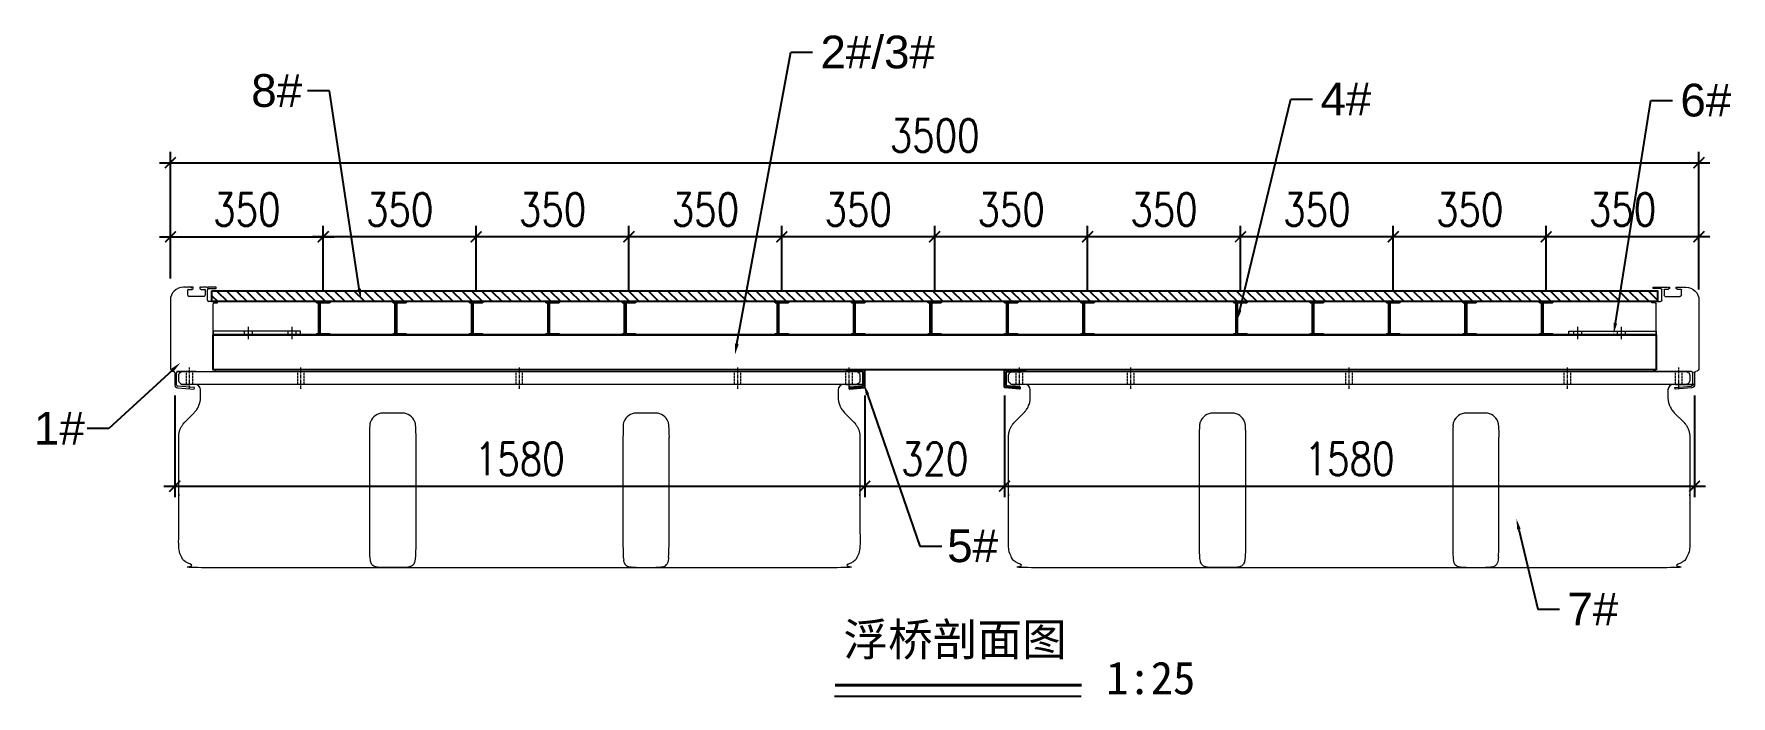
# Model space of a CAD drawing. Header units: millimetres. Extents: x 11827 to 862553, y 15071 to 134256.
# Drawn here: x 738766 to 746538, y 94920 to 97955 of the extents above; entities that cross this region are included whole.
import ezdxf
from ezdxf import colors
from ezdxf.entities.mleader import LeaderData, LeaderLine
from ezdxf.math import Vec2, Vec3

# ---------------------------------------------------------------- set-up
doc = ezdxf.new("R2010")
doc.units = ezdxf.units.MM
doc.linetypes.add('CENTER', pattern=[2, 1.25, -0.25, 0.25, -0.25])
doc.linetypes.add('HIDDEN', pattern=[0.375, 0.25, -0.125])
for name, color, linetype in [('00打印图框', 255, 'Continuous'), ('卡槽', 242, 'Continuous'), ('标注', 9, 'Continuous'), ('铝横梁', 220, 'Continuous'), ('铺板', 42, 'Continuous')]:
    doc.layers.add(name, color=color, linetype=linetype)
for name, color, linetype, lineweight in [('主梁', 51, 'Continuous', 9), ('加强板', 140, 'Continuous', 18), ('型材', 7, 'Continuous', 15), ('浮箱', 160, 'Continuous', 20), ('虚线', 8, 'Continuous', 0)]:
    doc.layers.add(name, color=color, linetype=linetype, lineweight=lineweight)
doc.styles.add('Arial', font='')
doc.styles.add('HZTXT', font='txtw.shx', dxfattribs={"width": 0.8, "bigfont": 'hztxtw.shx'})
doc.styles.get("Standard").update_dxf_attribs({"font": 'arial.ttf'})
doc.styles.get('Arial').set_extended_font_data('STXihei')
doc.dimstyles.new('DIM-50-SC0.5', dxfattribs={"dimscale": 50, "dimtxt": 3, "dimasz": 1, "dimexe": 1, "dimexo": 1, "dimgap": 1, "dimtad": 1, "dimdec": 1, "dimlfac": 0.5, "dimdsep": 46, "dimtxsty": 'HZTXT', "dimblk": 'ARCHTICK', "dimcen": 0, "dimdle": 1, "dimclrd": 9, "dimclre": 9, "dimclrt": 2, "dimadec": 1, "dimazin": 0, "dimtfac": 1, "dimtdec": 1, "dimtix": 1, "dimtmove": 2, "dimatfit": 3, "dimldrblk": 'ARCHTICK', "dimfxl": 10, "dimtolj": 1, "dimtzin": 0, "dimarcsym": 1})

# ---------------------------------------------------------------- blocks, each defined once
blk = doc.blocks.new('_ArchTick')
at = {"color": 0, "linetype": 'ByBlock', "lineweight": 100, "const_width": 0.15}
blk.add_lwpolyline([(-0.5, -0.5), (0.5, 0.5)], dxfattribs=at)
blk = doc.blocks.new('*D234')
at = {"layer": 'Defpoints', "color": 0, "transparency": 16777216}
for p in [(739411, 96348.3), (742571, 96348.3), (742571, 95882.4)]:
    blk.add_point(p, dxfattribs=at)
at = {"layer": '标注', "color": 9, "lineweight": -2, "transparency": 16777216}
for p, q in [((739411, 96298.3), (739411, 95832.4)), ((742571, 96298.3), (742571, 95832.4)), ((739361, 95882.4), (742621, 95882.4))]:
    blk.add_line(p, q, dxfattribs=at)
at = {"layer": '标注', "color": 9, "lineweight": -2, "transparency": 16777216, "xscale": 50, "yscale": 50, "zscale": 50, "rotation": 180}
blk.add_blockref('_ArchTick', (739411, 95882.4), dxfattribs=at)
at = {"layer": '标注', "color": 9, "lineweight": -2, "transparency": 16777216, "xscale": 50, "yscale": 50, "zscale": 50}
blk.add_blockref('_ArchTick', (742571, 95882.4), dxfattribs=at)
at = {"layer": '标注', "color": 2, "transparency": 16777216, "insert": (740991, 96007.4), "char_height": 150, "attachment_point": 5, "style": 'HZTXT'}
blk.add_mtext('\\A1;1580', dxfattribs=at)
blk = doc.blocks.new('*D235')
at = {"layer": 'Defpoints', "color": 0, "transparency": 16777216}
for p in [(742571, 96348.3), (743211, 96348.4), (743211, 95882.4)]:
    blk.add_point(p, dxfattribs=at)
at = {"layer": '标注', "color": 9, "lineweight": -2, "transparency": 16777216}
for p, q in [((742571, 96298.3), (742571, 95832.4)), ((743211, 96298.4), (743211, 95832.4)), ((742521, 95882.4), (743261, 95882.4))]:
    blk.add_line(p, q, dxfattribs=at)
at = {"layer": '标注', "color": 9, "lineweight": -2, "transparency": 16777216, "xscale": 50, "yscale": 50, "zscale": 50, "rotation": 180}
blk.add_blockref('_ArchTick', (742571, 95882.4), dxfattribs=at)
at = {"layer": '标注', "color": 9, "lineweight": -2, "transparency": 16777216, "xscale": 50, "yscale": 50, "zscale": 50}
blk.add_blockref('_ArchTick', (743211, 95882.4), dxfattribs=at)
at = {"layer": '标注', "color": 2, "transparency": 16777216, "insert": (742891, 96007.4), "char_height": 150, "attachment_point": 5, "style": 'HZTXT'}
blk.add_mtext('\\A1;320', dxfattribs=at)
blk = doc.blocks.new('*D236')
at = {"layer": 'Defpoints', "color": 0, "transparency": 16777216}
for p in [(743211, 96348.4), (746371, 96348.3), (746371, 95882.4)]:
    blk.add_point(p, dxfattribs=at)
at = {"layer": '标注', "color": 9, "lineweight": -2, "transparency": 16777216}
for p, q in [((743211, 96298.4), (743211, 95832.4)), ((746371, 96298.3), (746371, 95832.4)), ((743161, 95882.4), (746421, 95882.4))]:
    blk.add_line(p, q, dxfattribs=at)
at = {"layer": '标注', "color": 9, "lineweight": -2, "transparency": 16777216, "xscale": 50, "yscale": 50, "zscale": 50, "rotation": 180}
blk.add_blockref('_ArchTick', (743211, 95882.4), dxfattribs=at)
at = {"layer": '标注', "color": 9, "lineweight": -2, "transparency": 16777216, "xscale": 50, "yscale": 50, "zscale": 50}
blk.add_blockref('_ArchTick', (746371, 95882.4), dxfattribs=at)
at = {"layer": '标注', "color": 2, "transparency": 16777216, "insert": (744791, 96007.4), "char_height": 150, "attachment_point": 5, "style": 'HZTXT'}
blk.add_mtext('\\A1;1580', dxfattribs=at)
blk = doc.blocks.new('*D229')
at = {"layer": 'Defpoints', "color": 0, "transparency": 16777216}
for p in [(740091, 97025.6), (739391, 96784.4, 0), (740091, 96728.4, 0)]:
    blk.add_point(p, dxfattribs=at)
at = {"layer": '标注', "color": 9, "lineweight": -2, "transparency": 16777216}
for p, q in [((739391, 96834.4), (739391, 97075.6)), ((740091, 96778.4), (740091, 97075.6)), ((739341, 97025.6), (740141, 97025.6))]:
    blk.add_line(p, q, dxfattribs=at)
at = {"layer": '标注', "color": 9, "lineweight": -2, "transparency": 16777216, "xscale": 50, "yscale": 50, "zscale": 50, "rotation": 180}
blk.add_blockref('_ArchTick', (739391, 97025.6), dxfattribs=at)
at = {"layer": '标注', "color": 9, "lineweight": -2, "transparency": 16777216, "xscale": 50, "yscale": 50, "zscale": 50}
blk.add_blockref('_ArchTick', (740091, 97025.6), dxfattribs=at)
at = {"layer": '标注', "color": 2, "transparency": 16777216, "insert": (739741, 97150.6), "char_height": 150, "attachment_point": 5, "style": 'HZTXT'}
blk.add_mtext('\\A1;350', dxfattribs=at)
blk = doc.blocks.new('*D230')
at = {"layer": 'Defpoints', "color": 0, "transparency": 16777216}
for p in [(746391, 97364.9), (739391, 96784.4, 0), (746391, 96784.4, 0)]:
    blk.add_point(p, dxfattribs=at)
at = {"layer": '标注', "color": 9, "lineweight": -2, "transparency": 16777216}
for p, q in [((739391, 96834.4), (739391, 97414.9)), ((746391, 96834.4), (746391, 97414.9)), ((739341, 97364.9), (746441, 97364.9))]:
    blk.add_line(p, q, dxfattribs=at)
at = {"layer": '标注', "color": 9, "lineweight": -2, "transparency": 16777216, "xscale": 50, "yscale": 50, "zscale": 50, "rotation": 180}
blk.add_blockref('_ArchTick', (739391, 97364.9), dxfattribs=at)
at = {"layer": '标注', "color": 9, "lineweight": -2, "transparency": 16777216, "xscale": 50, "yscale": 50, "zscale": 50}
blk.add_blockref('_ArchTick', (746391, 97364.9), dxfattribs=at)
at = {"layer": '标注', "color": 2, "transparency": 16777216, "insert": (742891, 97489.9), "char_height": 150, "attachment_point": 5, "style": 'HZTXT'}
blk.add_mtext('\\A1;3500', dxfattribs=at)
blk = doc.blocks.new('*D231')
at = {"layer": 'Defpoints', "color": 0, "transparency": 16777216}
for p in [(740091, 97025.6), (740091, 96728.4, 0), (740791, 96728.4, 0)]:
    blk.add_point(p, dxfattribs=at)
at = {"layer": '标注', "color": 9, "lineweight": -2, "transparency": 16777216}
for p, q in [((740091, 96778.4), (740091, 97075.6)), ((740791, 96778.4), (740791, 97075.6)), ((740841, 97025.6), (740041, 97025.6))]:
    blk.add_line(p, q, dxfattribs=at)
at = {"layer": '标注', "color": 9, "lineweight": -2, "transparency": 16777216, "xscale": 50, "yscale": 50, "zscale": 50, "rotation": 180}
blk.add_blockref('_ArchTick', (740091, 97025.6), dxfattribs=at)
at = {"layer": '标注', "color": 9, "lineweight": -2, "transparency": 16777216, "xscale": 50, "yscale": 50, "zscale": 50}
blk.add_blockref('_ArchTick', (740791, 97025.6), dxfattribs=at)
at = {"layer": '标注', "color": 2, "transparency": 16777216, "insert": (740441, 97150.6), "char_height": 150, "attachment_point": 5, "style": 'HZTXT'}
blk.add_mtext('\\A1;350', dxfattribs=at)
blk = doc.blocks.new('单槽主梁')
at = {"layer": '主梁', "color": 3, "linetype": 'ByBlock'}
for p, q in [((34.7, 0), (30, 0)), ((0, -30), (0, -185)), ((35.2, -0.4), (34.8, -0.1)), ((35.9, -0.1), (35.5, -0.4)), ((36.5, -0.4), (36.1, -0.1)), ((37.2, -0.1), (36.8, -0.4)), ((46.7, 0), (37.3, 0)), ((40, -18), (40, -6)), ((41, -5), (48.9, -5)), ((77, -21), (43, -21)), ((47.2, -0.4), (46.8, -0.1)), ((47.9, -0.1), (47.5, -0.4)), ((48.5, -0.4), (48.1, -0.1)), ((49.2, -0.1), (48.8, -0.4)), ((52, 0), (49.3, 0)), ((50.2, -4.5), (52.3, -2.6)), ((52.5, -2.3), (52.5, -0.5)), ((67.5, -0.5), (67.5, -2.3)), ((67.7, -2.6), (69.8, -4.5)), ((70.7, 0), (68, 0)), ((71.2, -0.4), (70.8, -0.1)), ((71.1, -5), (79, -5)), ((71.9, -0.1), (71.5, -0.4)), ((72.5, -0.4), (72.1, -0.1)), ((73.2, -0.1), (72.8, -0.4)), ((82.7, 0), (73.3, 0)), ((80, -6), (80, -18)), ((83.2, -0.4), (82.8, -0.1)), ((83.9, -0.1), (83.5, -0.4)), ((84.5, -0.4), (84.1, -0.1)), ((85.2, -0.1), (84.8, -0.4)), ((85, -30), (85, -6)), ((104.5, 0), (85.3, 0)), ((88, -3), (104.5, -3)), ((107.5, -33), (88, -33)), ((98, -188.4), (98, -38)), ((100, -36), (107.5, -36)), ((105, -2.5), (105, -0.5)), ((108, -35.5), (108, -33.5)), ((17, -193), (102.5, -193)), ((97.8, -188.7), (97.9, -188.6)), ((102.5, -189), (98, -189)), ((103, -192.5), (103, -189.5)), ((10, -196), (10, -223.5)), ((14, -223.5), (14, -196)), ((16.4, -230.5), (54.2, -234)), ((54.5, -230), (16.7, -226.5)), ((54.8, -233.5), (55, -230.5))]:
    blk.add_line(p, q, dxfattribs=at)
for centre, radius, start, end in [((30, -30), 30, 90, 180), ((34.7, -0.2), 0.2, 45, 90), ((35.3, -0.3), 0.2, 225, 315), ((36, -0.2), 0.2, 45, 135), ((36.7, -0.3), 0.2, 225, 315), ((37.3, -0.2), 0.2, 90, 135), ((41, -6), 1, 90, 180), ((43, -18), 3, 180, 270), ((46.7, -0.2), 0.2, 45, 90), ((47.3, -0.3), 0.2, 225, 315), ((48, -0.2), 0.2, 45, 135), ((48.7, -0.3), 0.2, 225, 315), ((48.9, -3), 2, 270, 310.6989), ((49.3, -0.2), 0.2, 90, 135), ((52, -0.5), 0.5, 0, 90), ((52, -2.3), 0.5, 310.6989, 0), ((68, -0.5), 0.5, 90, 180), ((68, -2.3), 0.5, 180, 229.3011), ((71.1, -3), 2, 229.3011, 270), ((70.7, -0.2), 0.2, 45, 90), ((71.3, -0.3), 0.2, 225, 315), ((72, -0.2), 0.2, 45, 135), ((72.7, -0.3), 0.2, 225, 315), ((73.3, -0.2), 0.2, 90, 135), ((77, -18), 3, 270, 360), ((79, -6), 1, 0, 90), ((82.7, -0.2), 0.2, 45, 90), ((83.3, -0.3), 0.2, 225, 315), ((84, -0.2), 0.2, 45, 135), ((84.7, -0.3), 0.2, 225, 315), ((88, -6), 3, 90, 180), ((88, -30), 3, 180, 270), ((85.3, -0.2), 0.2, 90, 135), ((100, -38), 2, 90, 180), ((104.5, -0.5), 0.5, 360, 90), ((104.5, -2.5), 0.5, 270, 0), ((107.5, -33.5), 0.5, 0, 90), ((107.5, -35.5), 0.5, 270, 0), ((8, -185), 8, 180, 264.7841), ((7, -196), 3, 0, 84.7841), ((17, -196), 3, 90, 180), ((98, -188.8), 0.2, 135, 270), ((97.8, -188.4), 0.2, 315, 0), ((102.5, -189.5), 0.5, 0, 90), ((102.5, -192.5), 0.5, 270, 360), ((17, -223.5), 7, 180, 264.7165), ((17, -223.5), 3, 180, 264.7158), ((54.5, -230.5), 0.5, 355.7108, 84.7158), ((54.3, -233.5), 0.5, 264.7165, 355.7108)]:
    blk.add_arc(centre, radius, start, end, dxfattribs=at)
blk = doc.blocks.new('*U213')
at = {"layer": '加强板'}
blk.add_lwpolyline([(200, 8), (-200, 8), (-200, -8), (200, -8)], close=True, dxfattribs=at)
at = {"layer": '虚线', "color": 1, "ltscale": 0.2}
for points in [[(-58, 8), (-58, -8)], [(-40, 28), (-40, -28)], [(-22, 8), (-22, -8)], [(142, 8), (142, -8)], [(160, 28), (160, -28)], [(178, 8), (178, -8)]]:
    blk.add_lwpolyline(points, dxfattribs=at)
blk = doc.blocks.new('*U214')
at = {"color": 0, "linetype": 'ByBlock', "lineweight": -2, "transparency": 16777216}
blk.add_blockref('*U213', (0, 0), dxfattribs=at)
blk = doc.blocks.new('*U215')
at = {"layer": '加强板'}
blk.add_lwpolyline([(200, 8), (-200, 8), (-200, -8), (200, -8)], close=True, dxfattribs=at)
at = {"layer": '虚线', "color": 1, "ltscale": 0.2}
for points in [[(-58, 8), (-58, -8)], [(-40, 28), (-40, -28)], [(-22, 8), (-22, -8)], [(142, 8), (142, -8)], [(160, 28), (160, -28)], [(178, 8), (178, -8)]]:
    blk.add_lwpolyline(points, dxfattribs=at)
blk = doc.blocks.new('*U216')
at = {"color": 0, "linetype": 'ByBlock', "lineweight": -2, "transparency": 16777216}
blk.add_blockref('*U215', (0, 0), dxfattribs=at)
blk = doc.blocks.new('*U217')
blk.add_lwpolyline([(-30, -74, 0.414214), (-28, -76, -0.414214), (-30, -74), (-30, -73, -0.414214), (-28, -71), (-24, -71, 0.414214), (-20, -67), (-20, 67, 0.414214), (-24, 71), (-28, 71, -0.414214), (-30, 73), (-30, 74, -0.414214), (-28, 76), (28, 76, -0.414214), (30, 74), (30, 73, -0.414214), (28, 71), (-11, 71, 0.414214), (-15, 67), (-15, -67, 0.414214), (-11, -71), (28, -71, -0.414214), (30, -73), (30, -74, -0.414214), (28, -76), (-28, -76)], format="xyb")
blk = doc.blocks.new('*U218')
at = {"color": 0, "linetype": 'ByBlock', "lineweight": -2, "transparency": 16777216}
for p in [(0, 0), (700, 0), (1400, 0), (2100, 0), (2800, 0), (3500, 0), (4200, 0), (4900, 0), (5600, 0)]:
    blk.add_blockref('*U217', p, dxfattribs=at)
blk = doc.blocks.new('*D232')
at = {"layer": 'Defpoints', "color": 0, "transparency": 16777216}
for p in [(745691, 97025.6), (745691, 96728.4, 0), (746391, 96734.4, 0)]:
    blk.add_point(p, dxfattribs=at)
at = {"layer": '标注', "color": 9, "lineweight": -2, "transparency": 16777216}
for p, q in [((745691, 96778.4), (745691, 97075.6)), ((746391, 96784.4), (746391, 97075.6)), ((746441, 97025.6), (745641, 97025.6))]:
    blk.add_line(p, q, dxfattribs=at)
at = {"layer": '标注', "color": 9, "lineweight": -2, "transparency": 16777216, "xscale": 50, "yscale": 50, "zscale": 50, "rotation": 180}
blk.add_blockref('_ArchTick', (745691, 97025.6), dxfattribs=at)
at = {"layer": '标注', "color": 9, "lineweight": -2, "transparency": 16777216, "xscale": 50, "yscale": 50, "zscale": 50}
blk.add_blockref('_ArchTick', (746391, 97025.6), dxfattribs=at)
at = {"layer": '标注', "color": 2, "transparency": 16777216, "insert": (746041, 97150.6), "char_height": 150, "attachment_point": 5, "style": 'HZTXT'}
blk.add_mtext('\\A1;350', dxfattribs=at)
blk = doc.blocks.new('kacao')
at = {"layer": '卡槽', "color": 22}
for p, q in [((793785.4, 245580.4, 0), (793785.4, 245576.4, 0)), ((793867.4, 245582.4, 0), (793787.4, 245582.4, 0)), ((793857.4, 245574.4, 0), (793787.4, 245574.4, 0)), ((793861.4, 245511.4, 0), (793861.4, 245570.4, 0)), ((793869.4, 245502.2, 0), (793869.4, 245580.4, 0)), ((793799.2, 245500.3, 0), (793799.6, 245495.3, 0)), ((793800.7, 245494.4, 0), (793867.6, 245500.2, 0)), ((793801.1, 245502.5, 0), (793857.8, 245507.4, 0))]:
    blk.add_line(p, q, dxfattribs=at)
for centre, radius, start, end in [((793787.4, 245580.4, 0), 2, 90, 180), ((793787.4, 245576.4, 0), 2, 180, 270), ((793857.4, 245570.4, 0), 4, 0, 90), ((793867.4, 245580.4, 0), 2, 0, 90), ((793801.2, 245500.5, 0), 2, 94.9598, 184.02129), ((793800.6, 245495.4, 0), 1, 184.28915, 275.28355), ((793857.4, 245511.4, 0), 4, 274.9598, 0), ((793867.4, 245502.2, 0), 2, 275.28355, 0)]:
    blk.add_arc(centre, radius, start, end, dxfattribs=at)
blk = doc.blocks.new('*U219')
at = {"color": 7}
blk.add_blockref('kacao', (-793827.4, -245538.4, 0), dxfattribs=at)
blk = doc.blocks.new('*U220')
at = {"color": 0, "linetype": 'ByBlock', "lineweight": -2, "transparency": 16777216}
blk.add_blockref('*U219', (0, 0), dxfattribs=at)
blk = doc.blocks.new('*U221')
at = {"color": 7}
blk.add_blockref('kacao', (-793827.4, -245538.4, 0), dxfattribs=at)
blk = doc.blocks.new('*U222')
at = {"color": 0, "linetype": 'ByBlock', "lineweight": -2, "transparency": 16777216}
blk.add_blockref('*U221', (0, 0), dxfattribs=at)
blk = doc.blocks.new('*D233')
at = {"layer": 'Defpoints', "color": 0, "transparency": 16777216}
for p in [(740791, 97025.6), (740791, 96728.4, 0), (741491, 96728.4, 0)]:
    blk.add_point(p, dxfattribs=at)
at = {"layer": '标注', "color": 9, "lineweight": -2, "transparency": 16777216}
for p, q in [((740791, 96778.4), (740791, 97075.6)), ((741491, 96778.4), (741491, 97075.6)), ((741541, 97025.6), (740741, 97025.6))]:
    blk.add_line(p, q, dxfattribs=at)
at = {"layer": '标注', "color": 9, "lineweight": -2, "transparency": 16777216, "xscale": 50, "yscale": 50, "zscale": 50, "rotation": 180}
blk.add_blockref('_ArchTick', (740791, 97025.6), dxfattribs=at)
at = {"layer": '标注', "color": 9, "lineweight": -2, "transparency": 16777216, "xscale": 50, "yscale": 50, "zscale": 50}
blk.add_blockref('_ArchTick', (741491, 97025.6), dxfattribs=at)
at = {"layer": '标注', "color": 2, "transparency": 16777216, "insert": (741141, 97150.6), "char_height": 150, "attachment_point": 5, "style": 'HZTXT'}
blk.add_mtext('\\A1;350', dxfattribs=at)
blk = doc.blocks.new('*D223')
at = {"layer": 'Defpoints', "color": 0, "transparency": 16777216}
for p in [(741491, 97025.6), (741491, 96728.4, 0), (742191, 96728.4, 0)]:
    blk.add_point(p, dxfattribs=at)
at = {"layer": '标注', "color": 9, "lineweight": -2, "transparency": 16777216}
for p, q in [((741491, 96778.4), (741491, 97075.6)), ((742191, 96778.4), (742191, 97075.6)), ((742241, 97025.6), (741441, 97025.6))]:
    blk.add_line(p, q, dxfattribs=at)
at = {"layer": '标注', "color": 9, "lineweight": -2, "transparency": 16777216, "xscale": 50, "yscale": 50, "zscale": 50, "rotation": 180}
blk.add_blockref('_ArchTick', (741491, 97025.6), dxfattribs=at)
at = {"layer": '标注', "color": 9, "lineweight": -2, "transparency": 16777216, "xscale": 50, "yscale": 50, "zscale": 50}
blk.add_blockref('_ArchTick', (742191, 97025.6), dxfattribs=at)
at = {"layer": '标注', "color": 2, "transparency": 16777216, "insert": (741841, 97150.6), "char_height": 150, "attachment_point": 5, "style": 'HZTXT'}
blk.add_mtext('\\A1;350', dxfattribs=at)
blk = doc.blocks.new('*D224')
at = {"layer": 'Defpoints', "color": 0, "transparency": 16777216}
for p in [(742191, 97025.6), (742191, 96728.4, 0), (742891, 96728.4, 0)]:
    blk.add_point(p, dxfattribs=at)
at = {"layer": '标注', "color": 9, "lineweight": -2, "transparency": 16777216}
for p, q in [((742191, 96778.4), (742191, 97075.6)), ((742891, 96778.4), (742891, 97075.6)), ((742941, 97025.6), (742141, 97025.6))]:
    blk.add_line(p, q, dxfattribs=at)
at = {"layer": '标注', "color": 9, "lineweight": -2, "transparency": 16777216, "xscale": 50, "yscale": 50, "zscale": 50, "rotation": 180}
blk.add_blockref('_ArchTick', (742191, 97025.6), dxfattribs=at)
at = {"layer": '标注', "color": 9, "lineweight": -2, "transparency": 16777216, "xscale": 50, "yscale": 50, "zscale": 50}
blk.add_blockref('_ArchTick', (742891, 97025.6), dxfattribs=at)
at = {"layer": '标注', "color": 2, "transparency": 16777216, "insert": (742541, 97150.6), "char_height": 150, "attachment_point": 5, "style": 'HZTXT'}
blk.add_mtext('\\A1;350', dxfattribs=at)
blk = doc.blocks.new('*D225')
at = {"layer": 'Defpoints', "color": 0, "transparency": 16777216}
for p in [(742891, 97025.6), (742891, 96728.4, 0), (743591, 96728.4, 0)]:
    blk.add_point(p, dxfattribs=at)
at = {"layer": '标注', "color": 9, "lineweight": -2, "transparency": 16777216}
for p, q in [((742891, 96778.4), (742891, 97075.6)), ((743591, 96778.4), (743591, 97075.6)), ((743641, 97025.6), (742841, 97025.6))]:
    blk.add_line(p, q, dxfattribs=at)
at = {"layer": '标注', "color": 9, "lineweight": -2, "transparency": 16777216, "xscale": 50, "yscale": 50, "zscale": 50, "rotation": 180}
blk.add_blockref('_ArchTick', (742891, 97025.6), dxfattribs=at)
at = {"layer": '标注', "color": 9, "lineweight": -2, "transparency": 16777216, "xscale": 50, "yscale": 50, "zscale": 50}
blk.add_blockref('_ArchTick', (743591, 97025.6), dxfattribs=at)
at = {"layer": '标注', "color": 2, "transparency": 16777216, "insert": (743241, 97150.6), "char_height": 150, "attachment_point": 5, "style": 'HZTXT'}
blk.add_mtext('\\A1;350', dxfattribs=at)
blk = doc.blocks.new('*D226')
at = {"layer": 'Defpoints', "color": 0, "transparency": 16777216}
for p in [(743591, 97025.6), (743591, 96728.4, 0), (744291, 96728.4, 0)]:
    blk.add_point(p, dxfattribs=at)
at = {"layer": '标注', "color": 9, "lineweight": -2, "transparency": 16777216}
for p, q in [((743591, 96778.4), (743591, 97075.6)), ((744291, 96778.4), (744291, 97075.6)), ((744341, 97025.6), (743541, 97025.6))]:
    blk.add_line(p, q, dxfattribs=at)
at = {"layer": '标注', "color": 9, "lineweight": -2, "transparency": 16777216, "xscale": 50, "yscale": 50, "zscale": 50, "rotation": 180}
blk.add_blockref('_ArchTick', (743591, 97025.6), dxfattribs=at)
at = {"layer": '标注', "color": 9, "lineweight": -2, "transparency": 16777216, "xscale": 50, "yscale": 50, "zscale": 50}
blk.add_blockref('_ArchTick', (744291, 97025.6), dxfattribs=at)
at = {"layer": '标注', "color": 2, "transparency": 16777216, "insert": (743941, 97150.6), "char_height": 150, "attachment_point": 5, "style": 'HZTXT'}
blk.add_mtext('\\A1;350', dxfattribs=at)
blk = doc.blocks.new('*D227')
at = {"layer": 'Defpoints', "color": 0, "transparency": 16777216}
for p in [(744291, 97025.6), (744291, 96728.4, 0), (744991, 96728.4, 0)]:
    blk.add_point(p, dxfattribs=at)
at = {"layer": '标注', "color": 9, "lineweight": -2, "transparency": 16777216}
for p, q in [((744291, 96778.4), (744291, 97075.6)), ((744991, 96778.4), (744991, 97075.6)), ((745041, 97025.6), (744241, 97025.6))]:
    blk.add_line(p, q, dxfattribs=at)
at = {"layer": '标注', "color": 9, "lineweight": -2, "transparency": 16777216, "xscale": 50, "yscale": 50, "zscale": 50, "rotation": 180}
blk.add_blockref('_ArchTick', (744291, 97025.6), dxfattribs=at)
at = {"layer": '标注', "color": 9, "lineweight": -2, "transparency": 16777216, "xscale": 50, "yscale": 50, "zscale": 50}
blk.add_blockref('_ArchTick', (744991, 97025.6), dxfattribs=at)
at = {"layer": '标注', "color": 2, "transparency": 16777216, "insert": (744641, 97150.6), "char_height": 150, "attachment_point": 5, "style": 'HZTXT'}
blk.add_mtext('\\A1;350', dxfattribs=at)
blk = doc.blocks.new('*D228')
at = {"layer": 'Defpoints', "color": 0, "transparency": 16777216}
for p in [(744991, 97025.6), (744991, 96728.4, 0), (745691, 96728.4, 0)]:
    blk.add_point(p, dxfattribs=at)
at = {"layer": '标注', "color": 9, "lineweight": -2, "transparency": 16777216}
for p, q in [((744991, 96778.4), (744991, 97075.6)), ((745691, 96778.4), (745691, 97075.6)), ((745741, 97025.6), (744941, 97025.6))]:
    blk.add_line(p, q, dxfattribs=at)
at = {"layer": '标注', "color": 9, "lineweight": -2, "transparency": 16777216, "xscale": 50, "yscale": 50, "zscale": 50, "rotation": 180}
blk.add_blockref('_ArchTick', (744991, 97025.6), dxfattribs=at)
at = {"layer": '标注', "color": 9, "lineweight": -2, "transparency": 16777216, "xscale": 50, "yscale": 50, "zscale": 50}
blk.add_blockref('_ArchTick', (745691, 97025.6), dxfattribs=at)
at = {"layer": '标注', "color": 2, "transparency": 16777216, "insert": (745341, 97150.6), "char_height": 150, "attachment_point": 5, "style": 'HZTXT'}
blk.add_mtext('\\A1;350', dxfattribs=at)
blk = doc.blocks.new('1560x1160x450B')
at = {"layer": '浮箱', "color": 1, "linetype": 'HIDDEN', "ltscale": 9.144}
for p, q in [((17.5, 420), (17.5, 450)), ((32.5, 420), (32.5, 450)), ((272.5, 420), (272.5, 450)), ((287.5, 420), (287.5, 450)), ((772.5, 420), (772.5, 450)), ((787.5, 420), (787.5, 450)), ((1272.5, 420), (1272.5, 450)), ((1287.5, 420), (1287.5, 450)), ((1527.5, 420), (1527.5, 450)), ((1542.5, 420), (1542.5, 450))]:
    blk.add_line(p, q, dxfattribs=at)
at = {"layer": '浮箱', "color": 1, "linetype": 'CENTER', "ltscale": 6.096}
for p, q in [((25, 410), (25, 460)), ((280, 410), (280, 460)), ((780, 410), (780, 460)), ((1280, 410), (1280, 460)), ((1535, 410), (1535, 460))]:
    blk.add_line(p, q, dxfattribs=at)
at = {"layer": '浮箱', "color": 180, "linetype": 'Continuous'}
for p, q in [((50, 390.7), (50, 408)), ((1510, 408), (1510, 390.7)), ((14.6, 334.6), (35.4, 355.4)), ((1524.6, 355.4), (1545.4, 334.6)), ((437.3, 50), (437.3, 299.3)), ((542.7, 299.3), (542.7, 50)), ((1017.3, 299.3), (1017.3, 50)), ((1122.7, 50), (1122.7, 299.3)), ((512.3, 0.5), (467.7, 0.5)), ((1047.7, 0.5), (1092.3, 0.5))]:
    blk.add_line(p, q, dxfattribs=at)
for points in [[(540.5, 334.6, 0.31539), (512.3, 354.4), (467.7, 354.4, 0.31539), (439.5, 334.6)], [(1120.5, 334.6, 0.31539), (1092.3, 354.4), (1047.7, 354.4, 0.31539), (1019.5, 334.6)]]:
    blk.add_lwpolyline(points, format="xyb", dxfattribs=at)
for centre, start, end in [((38, 408), 0, 90), ((1522, 408), 90, 180)]:
    blk.add_arc(centre, 12, start, end, dxfattribs=at)
for points, weights, knots in [([(10, 450), (0, 450), (0, 440), (0, 435), (0, 430), (0, 420), (10, 420), (24, 420), (38, 420), (780, 420), (1522, 420), (1536, 420), (1550, 420), (1560, 420), (1560, 430), (1560, 435), (1560, 440), (1560, 450), (1550, 450), (1530, 450), (1510, 450), (780, 450), (50, 450), (30, 450), (10, 450)], [1, 0.707106781187, 1, 1, 1, 0.707106781187, 1, 1, 1, 1, 1, 1, 1, 0.707106781187, 1, 1, 1, 0.707106781187, 1, 1, 1, 1, 1, 1, 1], [0, 0, 0, 1.570796, 1.570796, 2.570796, 2.570796, 4.141593, 4.141593, 5.141593, 5.141593, 6.141593, 6.141593, 7.141593, 7.141593, 8.712389, 8.712389, 9.712389, 9.712389, 11.283185, 11.283185, 12.283185, 12.283185, 13.283185, 13.283185, 14.283185, 14.283185, 14.283185]), ([(1545.4, 334.6), (1560, 320), (1560, 299.3), (1560, 174.6), (1560, 50), (1560, 0), (1510, 0), (780, 0), (50, 0), (0, 0), (0, 50), (0, 174.6), (0, 299.3), (0, 320), (14.6, 334.6)], [1, 0.923879532511, 1, 1, 1, 0.707106781187, 1, 1, 1, 0.707106781187, 1, 1, 1, 0.923879532511, 1], [0, 0, 0, 0.785398, 0.785398, 1.785398, 1.785398, 3.356194, 3.356194, 4.356194, 4.356194, 5.926991, 5.926991, 6.926991, 6.926991, 7.712389, 7.712389, 7.712389])]:
    blk.add_rational_spline(points, weights, degree=2, knots=knots, dxfattribs=at)
for points, knots in [([(35.4, 355.4), (36.1, 356.1), (37.6, 357.7), (39.7, 360.2), (42.7, 364.4), (45.5, 369.5), (47.9, 376), (49, 380.3), (49.6, 384.1), (49.9, 387.4), (50, 389.6), (50, 390.7)], [0, 0, 0, 0, 0.111111, 0.215175, 0.312349, 0.577796, 0.694932, 0.801882, 0.869831, 0.935528, 1, 1, 1, 1]), ([(1510, 390.7), (1510, 389.9), (1510, 388.2), (1510.2, 385.8), (1510.5, 383.3), (1511.1, 380.1), (1512.1, 376), (1514.5, 369.5), (1517.6, 363.9), (1521.4, 358.8), (1523.5, 356.5), (1524.6, 355.4)], [0, 0, 0, 0, 0.048299, 0.097136, 0.146958, 0.198184, 0.305132, 0.422267, 0.687709, 0.836011, 1, 1, 1, 1]), ([(437.3, 299.3), (437.3, 300.4), (437.3, 302.6), (437.3, 305.9), (437.4, 309.2), (437.5, 312.4), (437.6, 315.6), (437.8, 318.8), (437.9, 321.9), (438, 323.9), (438.1, 324.9), (438.2, 325.8), (438.3, 327.6), (438.6, 330.1), (439, 332.4), (439.3, 333.9), (439.5, 334.6)], [0, 0, 0, 0, 0.122219, 0.245218, 0.369005, 0.493587, 0.61897, 0.745163, 0.87217, 1, 1, 1, 1.259247, 1.499984, 1.755295, 2, 2, 2, 2]), ([(540.5, 334.6), (540.7, 333.9), (541, 332.4), (541.4, 330.1), (541.7, 327.6), (541.8, 325.8), (541.9, 324.9), (542, 323.9), (542.1, 321.9), (542.2, 318.8), (542.4, 315.6), (542.5, 312.4), (542.6, 309.2), (542.7, 305.9), (542.7, 302.6), (542.7, 300.4), (542.7, 299.3)], [0, 0, 0, 0, 0.244698, 0.500016, 0.740745, 1, 1, 1, 1.12783, 1.254837, 1.38103, 1.506413, 1.630995, 1.754782, 1.877781, 2, 2, 2, 2]), ([(1018.1, 324.9), (1018.2, 325.3), (1018.2, 325.7), (1018.4, 327.3), (1018.6, 328.4), (1018.8, 330.4), (1018.9, 331.2), (1019.2, 332.8), (1019.3, 333.5), (1019.5, 334.4), (1019.5, 334.5), (1019.5, 334.6)], [0, 0, 0, 0, 0.119872, 0.119872, 0.452513, 0.452513, 0.705713, 0.705713, 0.958918, 0.958918, 1, 1, 1, 1]), ([(1120.5, 334.6), (1120.5, 334.5), (1120.5, 334.4), (1120.6, 334.1), (1120.6, 333.9), (1120.8, 332.9), (1120.9, 332.1), (1121.2, 330.4), (1121.3, 329.6), (1121.5, 327.9), (1121.6, 327), (1121.8, 325.7), (1121.8, 325.3), (1121.9, 324.9), (1122.4, 317.2), (1122.7, 308.3), (1122.7, 299.3)], [0, 0, 0, 0, 0.041281, 0.041281, 0.10828, 0.10828, 0.373676, 0.373676, 0.626898, 0.626898, 0.880119, 0.880119, 1, 1, 1, 2, 2, 2, 2]), ([(467.7, 0.5), (467.1, 0.5), (465.9, 0.5), (464, 0.6), (462.2, 0.6), (459.9, 0.7), (457.1, 1), (453, 1.5), (448.6, 2.7), (444.6, 5.1), (441.7, 8.5), (439.9, 12.8), (438.7, 18.1), (438.3, 22.2), (438.1, 24.4), (438, 25.4), (437.9, 27.4), (437.8, 30.5), (437.6, 33.7), (437.5, 36.9), (437.4, 40.1), (437.3, 43.4), (437.3, 46.7), (437.3, 48.9), (437.3, 50)], [0, 0, 0, 0, 0.031209, 0.062393, 0.093792, 0.12564, 0.187504, 0.251378, 0.371495, 0.500802, 0.620125, 0.750264, 0.867177, 1, 1, 1, 1.12783, 1.254837, 1.38103, 1.506413, 1.630995, 1.754782, 1.877781, 2, 2, 2, 2]), ([(542.7, 50), (542.7, 48.9), (542.7, 46.7), (542.7, 43.4), (542.6, 40.1), (542.5, 36.9), (542.4, 33.7), (542.2, 30.5), (542.1, 27.4), (542, 25.4), (541.9, 24.4), (541.8, 23.5), (541.7, 21.7), (541.4, 19.2), (541, 17), (540.6, 15), (539.8, 12), (538.3, 8.5), (535.4, 5.1), (531.4, 2.7), (527, 1.5), (522.9, 1), (519.5, 0.7), (516, 0.5), (513.5, 0.5), (512.3, 0.5)], [0, 0, 0, 0, 0.122219, 0.245218, 0.369005, 0.493587, 0.61897, 0.745163, 0.87217, 1, 1, 1, 1.055187, 1.107762, 1.157763, 1.205231, 1.250218, 1.380384, 1.499766, 1.628925, 1.748948, 1.812136, 1.874399, 1.938073, 2, 2, 2, 2]), ([(1017.3, 50), (1017.3, 41), (1017.6, 32.1), (1018.1, 24.4), (1018.3, 21.9), (1018.5, 19.6), (1018.9, 17.5), (1018.9, 17.5), (1018.9, 17.5)], [0, 0, 0, 0, 1, 1, 1, 1.999997, 1.999997, 2, 2, 2, 2]), ([(1022.9, 7.2), (1022.7, 7.6), (1022.2, 8.2), (1021.6, 9.3), (1021, 10.5), (1020.6, 11.3), (1020.4, 11.7), (1019.8, 13.4), (1019.3, 15.4), (1018.9, 17.5)], [0, 0, 0, 0, 0.249908, 0.499532, 0.738356, 1, 1, 1, 2, 2, 2, 2]), ([(1026.4, 4.1), (1026.4, 4.1), (1026.3, 4.1), (1026.2, 4.2), (1026.2, 4.2), (1026, 4.3), (1025.7, 4.4), (1025.1, 4.8), (1024.3, 5.4), (1023.6, 6.1), (1023.2, 6.7), (1023, 7.1), (1022.9, 7.2)], [0, 0, 0, 0, 0.024935, 0.039896, 0.054878, 0.062416, 0.125127, 0.250097, 0.499405, 0.750001, 0.875028, 1, 1, 1, 1]), ([(1047.7, 0.5), (1047.6, 0.5), (1047.5, 0.5), (1045.6, 0.5), (1043.9, 0.6), (1042, 0.6), (1041.9, 0.6), (1041.8, 0.6), (1040.8, 0.7), (1038.9, 0.8), (1037, 1), (1036.1, 1.1), (1034.3, 1.4), (1032.6, 1.7), (1030.9, 2.1)], [0, 0, 0, 0, 0.054271, 0.054271, 0.93831, 0.93831, 1, 1, 1, 1.50475, 2, 2, 2, 3, 3, 3, 3]), ([(1109.1, 2.2), (1110.8, 2.6), (1112.3, 3.3), (1113.6, 4.1), (1114.9, 4.9), (1116.1, 6), (1117.1, 7.3), (1117.1, 7.3), (1117.1, 7.3)], [0, 0, 0, 0, 1, 1, 1, 1.999996, 1.999996, 2, 2, 2, 2]), ([(1119.6, 11.7), (1119.2, 10.9), (1118.5, 9.3), (1117.6, 7.9), (1117.1, 7.3)], [0, 0, 0, 0, 0.510031, 1, 1, 1, 1]), ([(1121.9, 24.4), (1121.6, 22), (1121.4, 19.7), (1121.1, 17.6), (1120.7, 15.4), (1120.2, 13.5), (1119.6, 11.7)], [0, 0, 0, 0, 1, 1, 1, 2, 2, 2, 2])]:
    blk.add_open_spline(points, degree=3, knots=knots, dxfattribs=at)
for points in [[(1018.1, 324.9), (1017.6, 317.2), (1017.3, 308.3), (1017.3, 299.3)], [(1121.9, 24.4), (1122.4, 32.1), (1122.7, 41), (1122.7, 50)], [(1026.4, 4.1), (1027.8, 3.3), (1029.3, 2.6), (1030.9, 2.1)], [(1103.9, 1.1), (1100.2, 0.8), (1096.3, 0.6), (1092.3, 0.5)], [(1109.1, 2.2), (1107.5, 1.7), (1105.7, 1.4), (1103.9, 1.1)]]:
    blk.add_open_spline(points, degree=3, dxfattribs=at)
blk = doc.blocks.new('*U1212')
blk.add_lwpolyline([(-30, -74, 0.414214), (-28, -76, -0.414214), (-30, -74), (-30, -73, -0.414214), (-28, -71), (-24, -71, 0.414214), (-20, -67), (-20, 67, 0.414214), (-24, 71), (-28, 71, -0.414214), (-30, 73), (-30, 74, -0.414214), (-28, 76), (28, 76, -0.414214), (30, 74), (30, 73, -0.414214), (28, 71), (-11, 71, 0.414214), (-15, 67), (-15, -67, 0.414214), (-11, -71), (28, -71, -0.414214), (30, -73), (30, -74, -0.414214), (28, -76), (-28, -76)], format="xyb")
blk = doc.blocks.new('*U1213')
at = {"color": 0, "linetype": 'ByBlock', "lineweight": -2, "transparency": 16777216}
for p in [(0, 0), (700, 0)]:
    blk.add_blockref('*U1212', p, dxfattribs=at)
blk = doc.blocks.new('*U1214')
blk.add_lwpolyline([(-30, -74, 0.414214), (-28, -76, -0.414214), (-30, -74), (-30, -73, -0.414214), (-28, -71), (-24, -71, 0.414214), (-20, -67), (-20, 67, 0.414214), (-24, 71), (-28, 71, -0.414214), (-30, 73), (-30, 74, -0.414214), (-28, 76), (28, 76, -0.414214), (30, 74), (30, 73, -0.414214), (28, 71), (-11, 71, 0.414214), (-15, 67), (-15, -67, 0.414214), (-11, -71), (28, -71, -0.414214), (30, -73), (30, -74, -0.414214), (28, -76), (-28, -76)], format="xyb")
blk = doc.blocks.new('*U1215')
at = {"color": 0, "linetype": 'ByBlock', "lineweight": -2, "transparency": 16777216}
for p in [(0, 0), (700, 0)]:
    blk.add_blockref('*U1214', p, dxfattribs=at)
blk = doc.blocks.new('*U1216')
blk.add_lwpolyline([(-30, -74, 0.414214), (-28, -76, -0.414214), (-30, -74), (-30, -73, -0.414214), (-28, -71), (-24, -71, 0.414214), (-20, -67), (-20, 67, 0.414214), (-24, 71), (-28, 71, -0.414214), (-30, 73), (-30, 74, -0.414214), (-28, 76), (28, 76, -0.414214), (30, 74), (30, 73, -0.414214), (28, 71), (-11, 71, 0.414214), (-15, 67), (-15, -67, 0.414214), (-11, -71), (28, -71, -0.414214), (30, -73), (30, -74, -0.414214), (28, -76), (-28, -76)], format="xyb")
blk = doc.blocks.new('*U1217')
at = {"color": 0, "linetype": 'ByBlock', "lineweight": -2, "transparency": 16777216}
for p in [(0, 0), (700, 0)]:
    blk.add_blockref('*U1216', p, dxfattribs=at)

msp = doc.modelspace()

# ---------------------------------------------------------------- hatches: boundary and pattern name
at = {"layer": '铺板'}
h = msp.add_hatch(dxfattribs=at)
h.set_pattern_fill('ANSI31', color=234, scale=10, angle=90, style=0)
h.set_pattern_definition([(135, (511607.22, -2960.7), (-22.4506403, -22.4506403), [])])
h.paths.add_polyline_path([(739580.95, 96778.44), (746200.95, 96778.44), (746200.95, 96728.44), (739580.95, 96728.44)])

# ---------------------------------------------------------------- linework, layer by layer
for p, q in [((746194.95, 96576.44), (739586.95, 96576.44)), ((742431.85, 94920.4), (743561.79, 94920.4))]:
    msp.add_line(p, q)
at = {"const_width": 15}
msp.add_lwpolyline([(742434.18, 94970.38), (743564.21, 94970.38)], dxfattribs=at)
at = {"layer": '铝横梁'}
msp.add_lwpolyline([(746194.95, 96416.44), (739586.95, 96416.44), (739586.95, 96576.44), (746194.95, 96576.44)], close=True, dxfattribs=at)
at = {"layer": '铺板', "color": 234}
msp.add_lwpolyline([(739580.95, 96778.44), (746200.95, 96778.44), (746200.95, 96728.44), (739580.95, 96728.44)], close=True, dxfattribs=at)

# ---------------------------------------------------------------- block references
at = {"color": 7}
for name, p in [('*U218', (740090.95, 96652.44)), ('*U214', (739786.95, 96584.44)), ('*U220', (742528.95, 96372.45))]:
    msp.add_blockref(name, p, dxfattribs=at)
for name, p in [('*U1213', (740440.95, 96652.44)), ('*U1215', (742540.95, 96652.44, 0)), ('*U1217', (744640.95, 96652.44, 0.01))]:
    msp.add_blockref(name, p)
at = {"color": 7, "xscale": -1}
for name, p in [('*U216', (745994.95, 96584.44)), ('*U222', (743252.95, 96372.45))]:
    msp.add_blockref(name, p, dxfattribs=at)
at = {"layer": '型材', "color": 2, "lineweight": 100, "transparency": 33554661, "yscale": 2, "zscale": 2}
for p, xscale in [((739390.95, 96794.44), 2), ((746390.95, 96794.44), -2)]:
    msp.add_blockref('单槽主梁', p, dxfattribs=dict(at, xscale=xscale))
at = {"layer": '浮箱', "xscale": 2, "yscale": 2, "zscale": 2}
for p in [(739428.95, 95508.44), (743228.95, 95508.44)]:
    msp.add_blockref('1560x1160x450B', p, dxfattribs=at)

# ---------------------------------------------------------------- texts
at = {"layer": '00打印图框', "color": 6, "char_height": 150, "attachment_point": 1, "style": 'Arial'}
for s, insert, width in [('{\\fSimSun|b0|i0|c134|p2;浮桥剖面图}', (742473.07, 95254.82), 1351.2003), ('{\\fSimSun|b0|i0|c134|p2;1:25}', (743676.36, 95078.74), 422.35)]:
    msp.add_mtext(s, dxfattribs=dict(at, insert=insert, width=width))

# ---------------------------------------------------------------- dimensions: what is measured, and where the dimension line sits
at = {"layer": '标注'}
for base, p1, p2, picture, middle in [((746390.95, 97364.92, 0), (739390.95, 96784.44), (746390.95, 96784.44), '*D230', (742890.95, 97489.92, 0)), ((740090.95, 97025.64, 0), (739390.95, 96784.44), (740090.95, 96728.44), '*D229', (739740.95, 97150.64, 0)), ((740090.95, 97025.64, 0), (740790.95, 96728.44), (740090.95, 96728.44), '*D231', (740440.95, 97150.64, 0)), ((740790.95, 97025.64, 0), (741490.95, 96728.44), (740790.95, 96728.44), '*D233', (741140.95, 97150.64, 0)), ((741490.95, 97025.64, 0), (742190.95, 96728.44, 0), (741490.95, 96728.44, 0), '*D223', (741840.95, 97150.64, 0)), ((742190.95, 97025.64, 0), (742890.95, 96728.44, 0), (742190.95, 96728.44, 0), '*D224', (742540.95, 97150.64, 0)), ((742890.95, 97025.64, 0), (743590.95, 96728.44, 0), (742890.95, 96728.44, 0), '*D225', (743240.95, 97150.64, 0)), ((743590.95, 97025.64, 0.01), (744290.95, 96728.44, 0), (743590.95, 96728.44, 0), '*D226', (743940.95, 97150.64, 0.01)), ((744290.95, 97025.64, 0.01), (744990.95, 96728.44, 0.01), (744290.95, 96728.44, 0.01), '*D227', (744640.95, 97150.64, 0.01)), ((744990.95, 97025.64, 0.01), (745690.95, 96728.44, 0.01), (744990.95, 96728.44, 0.01), '*D228', (745340.95, 97150.64, 0.01)), ((745690.95, 97025.64, 0.01), (746390.95, 96734.44), (745690.95, 96728.44), '*D232', (746040.95, 97150.64, 0.01)), ((742570.98, 95882.38), (739410.98, 96348.28), (742570.98, 96348.28), '*D234', (740990.98, 96007.38)), ((743210.98, 95882.38), (742570.98, 96348.28), (743210.98, 96348.36), '*D235', (742890.98, 96007.38)), ((746370.98, 95882.38), (743210.98, 96348.36), (746370.98, 96348.28), '*D236', (744790.98, 96007.38))]:
    dim = msp.add_linear_dim(base=base, p1=p1, p2=p2, dimstyle='DIM-50-SC0.5', dxfattribs=at)
    dim.commit()
    dim.dimension.update_dxf_attribs({"geometry": picture, "text_midpoint": middle})

# ---------------------------------------------------------------- leaders
at = {"layer": '标注', "color": 6, "linetype": 'ByBlock'}
ml = msp.add_multileader_mtext('Standard', dxfattribs=at)
ml.set_content('2#/3#', color=6)
ml.set_leader_properties()
ml.build(insert=Vec2(0, 0))
ml.multileader.update_dxf_attribs({"dogleg_length": 100, "arrow_head_size": 50})
ctx = ml.context
ctx.base_point, ctx.char_height, ctx.arrow_head_size, ctx.landing_gap_size, ctx.plane_origin = Vec3(742332.09, 97871.08, 0), 150, 50, 35.88, Vec3(746494.55, 89887.76, 0)
notes = []
notes.append((ctx, [(0, (1, 1, 0), (742232.09, 97871.08, 0), (1, 0), 100, [(0, [(741976.26, 96485.28, 0)], 0, [])])]))
ctx.mtext.insert, ctx.mtext.flow_direction = Vec3(742367.96, 97947.41, 0), 5
ml = msp.add_multileader_mtext('Standard', dxfattribs=at)
ml.set_content('8#', color=6)
ml.set_leader_properties()
ml.build(insert=Vec2(0, 0))
ml.multileader.update_dxf_attribs({"dogleg_length": 100, "arrow_head_size": 50})
ctx = ml.context
ctx.base_point, ctx.char_height, ctx.arrow_head_size, ctx.landing_gap_size, ctx.plane_origin = Vec3(739725.25, 97694.82), 150, 50, 35.88, Vec3(739943.94, 98054.65)
notes.append((ctx, [(1, (1, 1, 0), (740118.93, 97694.82), (-1, 0), 100, [(0, [(740263.56, 96737.99)], 0, [])])]))
ctx.mtext.insert, ctx.mtext.flow_direction = Vec3(739761.12, 97771.09), 5
ml = msp.add_multileader_mtext('Standard', dxfattribs=at)
ml.set_content('4#', color=6)
ml.set_leader_properties()
ml.build(insert=Vec2(0, 0))
ml.multileader.update_dxf_attribs({"dogleg_length": 100, "arrow_head_size": 50})
ctx = ml.context
ctx.base_point, ctx.char_height, ctx.arrow_head_size, ctx.landing_gap_size, ctx.plane_origin = Vec3(744621.91, 97656.37), 150, 50, 35.88, Vec3(742311.87, 98054.65)
notes.append((ctx, [(0, (1, 1, 0), (744521.91, 97656.37), (1, 0), 100, [(0, [(744275.95, 96640.84)], 0, [])])]))
ctx.mtext.insert, ctx.mtext.flow_direction = Vec3(744657.79, 97732.65), 5
ml = msp.add_multileader_mtext('Standard', dxfattribs=at)
ml.set_content('6#', color=6)
ml.set_leader_properties()
ml.build(insert=Vec2(0, 0))
ml.multileader.update_dxf_attribs({"dogleg_length": 100, "arrow_head_size": 50})
ctx = ml.context
ctx.base_point, ctx.char_height, ctx.arrow_head_size, ctx.landing_gap_size, ctx.plane_origin = Vec3(746270.04, 97650.73), 150, 50, 35.88, Vec3(741811.21, 97988.55)
notes.append((ctx, [(0, (1, 1, 0), (746170.04, 97650.73), (1, 0), 100, [(0, [(746000.36, 96580.74)], 0, [])])]))
ctx.mtext.insert, ctx.mtext.flow_direction = Vec3(746305.92, 97727.01), 5
ml = msp.add_multileader_mtext('Standard', dxfattribs=at)
ml.set_content('1#', color=6)
ml.set_leader_properties()
ml.build(insert=Vec2(0, 0))
ml.multileader.update_dxf_attribs({"dogleg_length": 100, "arrow_head_size": 50})
ctx = ml.context
ctx.base_point, ctx.char_height, ctx.arrow_head_size, ctx.landing_gap_size, ctx.plane_origin = Vec3(738730.2, 96146.68), 150, 50, 35.88, Vec3(738509.34, 96588.12)
notes.append((ctx, [(1, (1, 1, 0), (739109.56, 96146.68), (-1, 0), 100, [(0, [(739437.28, 96448.82)], 0, [])])]))
ctx.mtext.insert, ctx.mtext.flow_direction = Vec3(738766.07, 96222.96), 5
ml = msp.add_multileader_mtext('Standard', dxfattribs=at)
ml.set_content('5#', color=6)
ml.set_leader_properties()
ml.build(insert=Vec2(0, 0))
ml.multileader.update_dxf_attribs({"dogleg_length": 100, "arrow_head_size": 50})
ctx = ml.context
ctx.base_point, ctx.char_height, ctx.arrow_head_size, ctx.landing_gap_size, ctx.plane_origin = Vec3(742923.6, 95608.05), 150, 50, 35.88, Vec3(740572.18, 85363.48)
ctx.text_align_type = 2
notes.append((ctx, [(0, (1, 1, 0), (742823.6, 95608.05), (1, 0), 100, [(0, [(742567.2, 96349.64)], 0, [])])]))
ctx.mtext.insert, ctx.mtext.width, ctx.mtext.defined_height, ctx.mtext.alignment, ctx.mtext.flow_direction = Vec3(743181.2, 95684.33), 445.8704, 72.4, 3, 5
ml = msp.add_multileader_mtext('Standard', dxfattribs=at)
ml.set_content('7#', color=6)
ml.set_leader_properties()
ml.build(insert=Vec2(0, 0))
ml.multileader.update_dxf_attribs({"dogleg_length": 100, "arrow_head_size": 50})
ctx = ml.context
ctx.base_point, ctx.char_height, ctx.arrow_head_size, ctx.landing_gap_size, ctx.plane_origin = Vec3(745752.69, 95318.17), 150, 50, 35.88, Vec3(746002.23, 95483.97)
notes.append((ctx, [(0, (1, 1, 0), (745652.69, 95318.17), (1, 0), 100, [(0, [(745555.17, 95732.79)], 0, [])])]))
ctx.mtext.insert, ctx.mtext.flow_direction = Vec3(745788.57, 95394.45), 5
for ctx, leaders in notes:
    for number, flags, end, landing, length, lines in leaders:
        leader = LeaderData()
        leader.index, (leader.has_last_leader_line, leader.has_dogleg_vector, leader.attachment_direction) = number, flags
        leader.last_leader_point, leader.dogleg_vector, leader.dogleg_length = Vec3(end), Vec3(landing), length
        for number, points, colour, breaks in lines:
            line = LeaderLine()
            line.index, line.vertices, line.color, line.breaks = number, Vec3.list(points), colors.encode_raw_color(colour), breaks
            leader.lines.append(line)
        ctx.leaders.append(leader)

doc.saveas('drawing.dxf')
